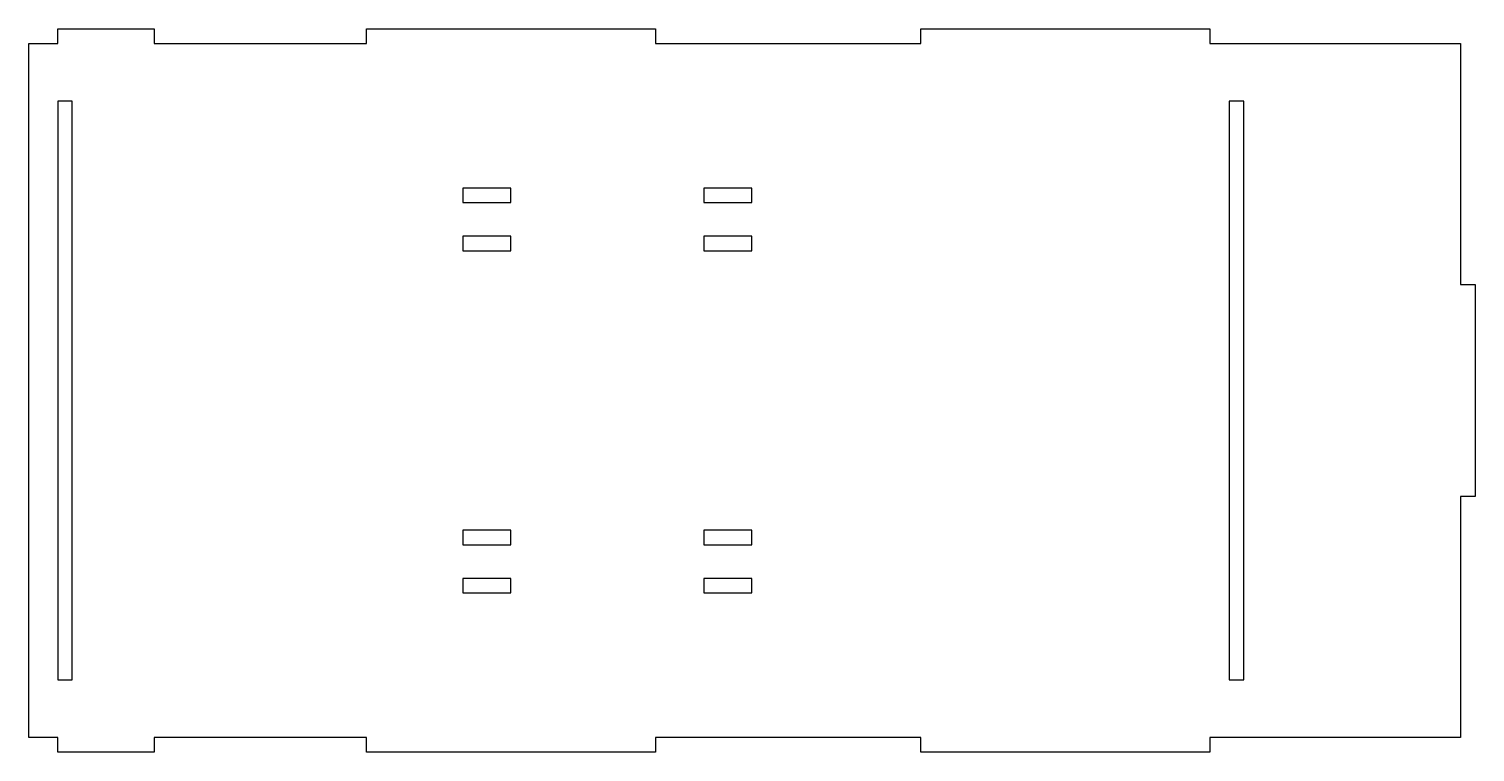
# Model space of a CAD drawing. Header units: millimetres. Extents: x -148 to 152, y -75 to 75.
import ezdxf

# ---------------------------------------------------------------- set-up
doc = ezdxf.new("R2010")
doc.units = ezdxf.units.MM
doc.layers.get('0').update_dxf_attribs({"linetype": 'CONTINUOUS'})

msp = doc.modelspace()

# ---------------------------------------------------------------- linework, layer by layer
for points in [[(148.5, 22), (151.5, 22), (151.5, -22), (148.5, -22), (148.5, -72), (96.5, -72), (96.5, -75), (36.5, -75), (36.5, -72), (-18.5, -72), (-18.5, -75), (-78.5, -75), (-78.5, -72), (-122.5, -72), (-122.5, -75), (-142.5, -75), (-142.5, -72), (-148.5, -72), (-148.5, 72), (-142.5, 72), (-142.5, 75), (-122.5, 75), (-122.5, 72), (-78.5, 72), (-78.5, 75), (-18.5, 75), (-18.5, 72), (36.5, 72), (36.5, 75), (96.5, 75), (96.5, 72), (148.5, 72)], [(-142.5, 60), (-142.5, -60), (-139.5, -60), (-139.5, 60)], [(103.5, 60), (100.5, 60), (100.5, -60), (103.5, -60)], [(-58.5, 39), (-48.5, 39), (-48.5, 42), (-58.5, 42)], [(1.5, 39), (1.5, 42), (-8.5, 42), (-8.5, 39)], [(-58.5, 32), (-58.5, 29), (-48.5, 29), (-48.5, 32)], [(-8.5, 32), (-8.5, 29), (1.5, 29), (1.5, 32)], [(-48.5, -29), (-58.5, -29), (-58.5, -32), (-48.5, -32)], [(1.5, -29), (-8.5, -29), (-8.5, -32), (1.5, -32)], [(-48.5, -39), (-58.5, -39), (-58.5, -42), (-48.5, -42)], [(1.5, -39), (-8.5, -39), (-8.5, -42), (1.5, -42)]]:
    msp.add_lwpolyline(points, close=True)

doc.saveas('drawing.dxf')
